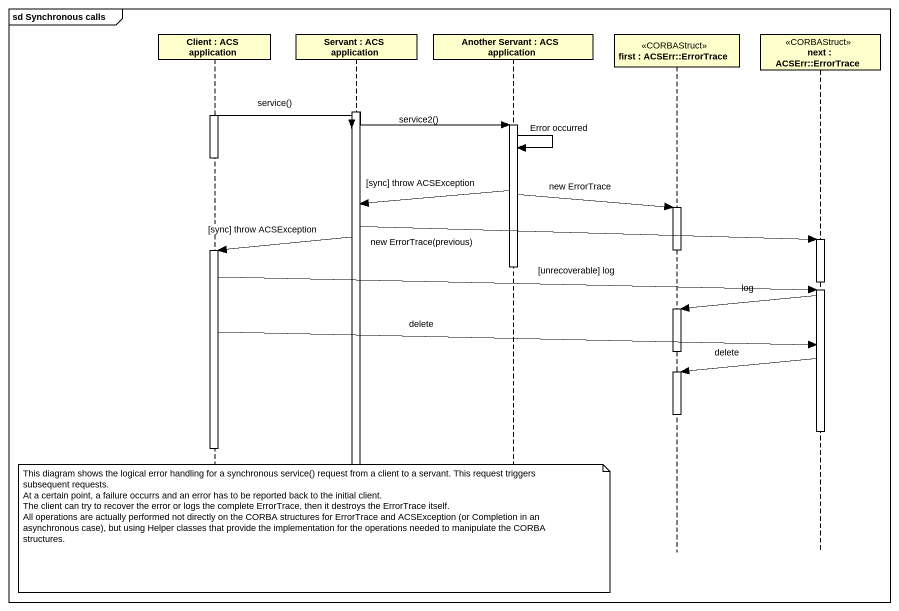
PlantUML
@startuml
mainframe sd Synchronous calls
hide footbox
participant "Client : ACS application" as Client #FFFFCC
participant "Servant : ACS application" as Servant #FFFFCC
participant "Another Servant : ACS application" as Another_Servant #FFFFCC
participant "first : ACSErr::ErrorTrace" as first <<CORBAStruct>> #FFFFCC
participant "next : ACSErr::ErrorTrace" as next <<CORBAStruct>> #FFFFCC

activate Servant
Servant -> Another_Servant : service2()
activate Client
Client -> Servant : service()
activate Another_Servant
Another_Servant -> Another_Servant : Error occurred
deactivate Client
Another_Servant -> Servant : [sync] throw ACSException
Another_Servant -> first : new ErrorTrace
activate first
Servant -> next : new ErrorTrace(previous)
Servant -> Client : [sync] throw ACSException
activate next
deactivate first
activate Client
deactivate Another_Servant
Client -> next : [unrecoverable] log
next -> first : log
activate first
Client -> next : delete
deactivate first
next -> first : delete
activate first
deactivate first
deactivate next
deactivate Client
deactivate Servant
note over Servant
  This diagram shows the logical error handling for a synchronous service() request from a client to a servant. This request triggers subsequent requests.
  At a certain point, a failure occurrs and an error has to be reported back to the initial client.
  The client can try to recover the error or logs the complete ErrorTrace, then it destroys the ErrorTrace itself.
  All operations are actually performed not directly on the CORBA structures for ErrorTrace and ACSException (or Completion in an asynchronous case), but using Helper classes that provide the implementation for the operations needed to manipulate the CORBA structures.
end note
@enduml
